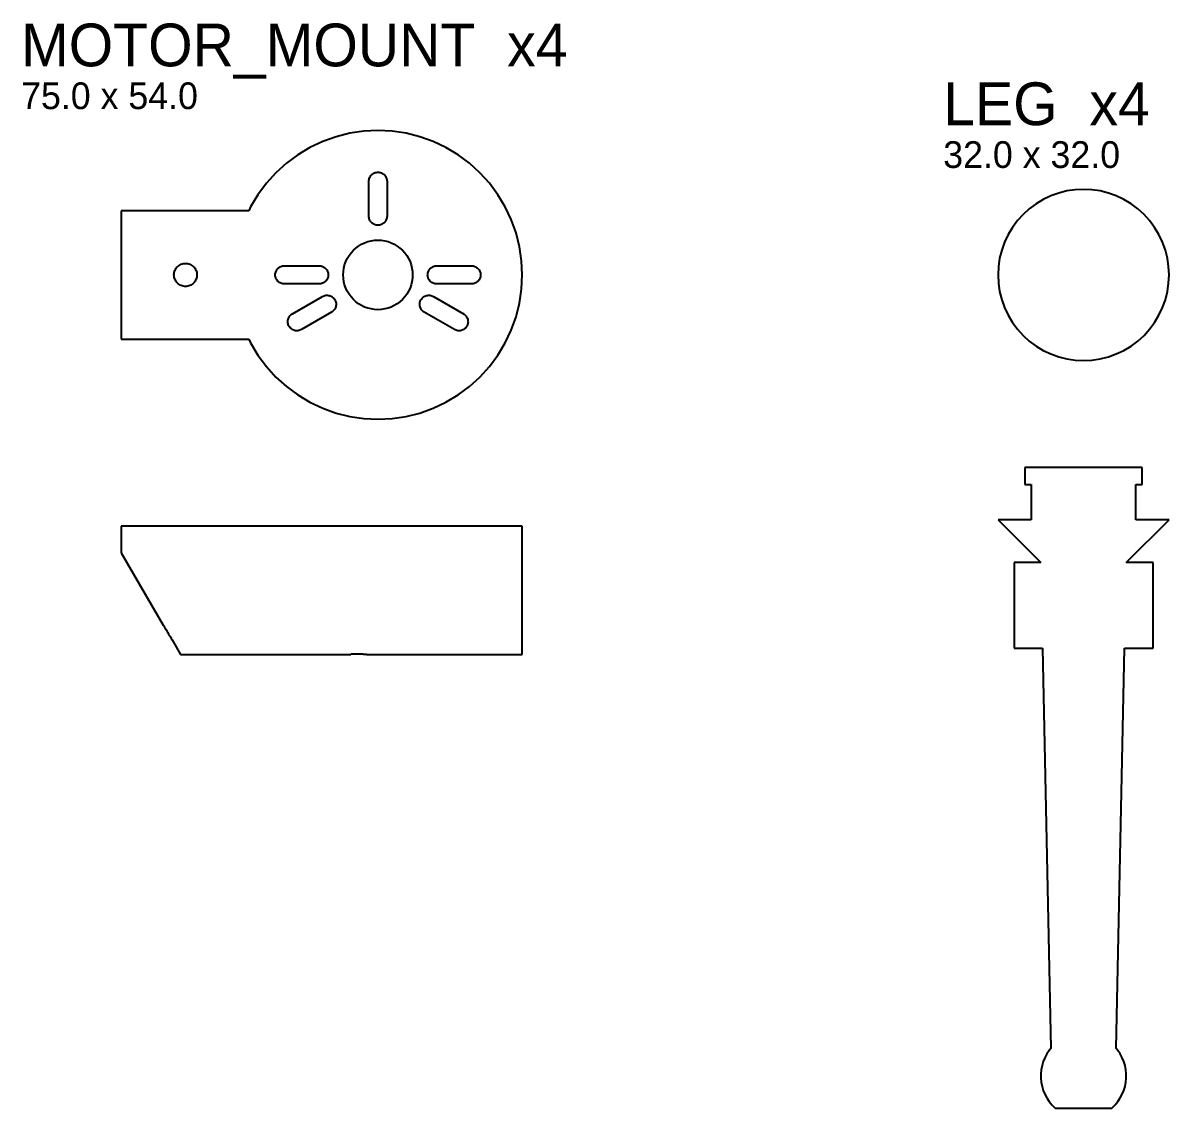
# Model space of a CAD drawing. Header units: millimetres. Extents: x -401 to 2363, y -354 to 1142.
# Drawn here: x 1724.4 to 1938.8, y 494.2 to 697.1 of the extents above; entities that cross this region are included whole.
import ezdxf

# ---------------------------------------------------------------- set-up
doc = ezdxf.new("R2010")
doc.units = ezdxf.units.MM
doc.layers.add('PARTS', color=7, linetype='Continuous')
doc.layers.add('TEXT', color=7, linetype='Continuous')

msp = doc.modelspace()

# ---------------------------------------------------------------- linework, layer by layer
at = {"layer": 'PARTS'}
for p, q in [((1782.96112, 675.8374), (1780.4664, 674.9447)), ((1785.53137, 676.4812), (1782.96112, 675.8374)), ((1788.15235, 676.87), (1785.53137, 676.4812)), ((1790.7988, 677), (1788.15235, 676.87)), ((1793.44525, 676.87), (1790.7988, 677)), ((1796.06623, 676.4812), (1793.44525, 676.87)), ((1798.63648, 675.8374), (1796.06623, 676.4812)), ((1801.1312, 674.9447), (1798.63648, 675.8374)), ((1778.0711, 673.8119), (1775.7984, 672.4497)), ((1780.4664, 674.9447), (1778.0711, 673.8119)), ((1803.5265, 673.8119), (1801.1312, 674.9447)), ((1805.7992, 672.4497), (1803.5265, 673.8119)), ((1775.7984, 672.4497), (1773.6702, 670.8713)), ((1807.9274, 670.8713), (1805.7992, 672.4497)), ((1771.7069, 669.0919), (1769.9275, 667.1286)), ((1773.6702, 670.8713), (1771.7069, 669.0919)), ((1789.85434, 668.9135), (1789.99744, 668.9993)), ((1789.99744, 668.9993), (1790.14824, 669.0706)), ((1790.14824, 669.0706), (1790.30533, 669.1268)), ((1790.30533, 669.1268), (1790.46715, 669.1673)), ((1790.46715, 669.1673), (1790.63217, 669.1918)), ((1790.63217, 669.1918), (1790.7988, 669.2)), ((1790.7988, 669.2), (1790.96543, 669.1918)), ((1790.96543, 669.1918), (1791.13045, 669.1673)), ((1791.13045, 669.1673), (1791.29227, 669.1268)), ((1791.29227, 669.1268), (1791.44936, 669.0706)), ((1791.44936, 669.0706), (1791.60016, 668.9993)), ((1791.60016, 668.9993), (1791.74326, 668.9135)), ((1809.8907, 669.0919), (1807.9274, 670.8713)), ((1811.6701, 667.1286), (1809.8907, 669.0919)), ((1769.9275, 667.1286), (1768.3491, 665.0004)), ((1789.0988, 667.5), (1789.107, 667.6666)), ((1789.0988, 661), (1789.0988, 667.5)), ((1789.107, 667.6666), (1789.13147, 667.8316)), ((1789.13147, 667.8316), (1789.17201, 667.9935)), ((1789.17201, 667.9935), (1789.22821, 668.1506)), ((1789.22821, 668.1506), (1789.29955, 668.3014)), ((1789.29955, 668.3014), (1789.3853, 668.4445)), ((1789.3853, 668.4445), (1789.48468, 668.5785)), ((1789.48468, 668.5785), (1789.59673, 668.7021)), ((1789.59673, 668.7021), (1789.72034, 668.8141)), ((1789.72034, 668.8141), (1789.85434, 668.9135)), ((1791.74326, 668.9135), (1791.87726, 668.8141)), ((1791.87726, 668.8141), (1792.00087, 668.7021)), ((1792.00087, 668.7021), (1792.11292, 668.5785)), ((1792.11292, 668.5785), (1792.2123, 668.4445)), ((1792.2123, 668.4445), (1792.29805, 668.3014)), ((1792.29805, 668.3014), (1792.36939, 668.1506)), ((1792.36939, 668.1506), (1792.42559, 667.9935)), ((1792.42559, 667.9935), (1792.46613, 667.8316)), ((1792.46613, 667.8316), (1792.4906, 667.6666)), ((1792.4906, 667.6666), (1792.4988, 667.5)), ((1792.4988, 667.5), (1792.4988, 661)), ((1813.2485, 665.0004), (1811.6701, 667.1286)), ((1768.3491, 665.0004), (1766.9869, 662.7277)), ((1814.6107, 662.7277), (1813.2485, 665.0004)), ((1916.67588, 664.7821), (1915.25646, 664.1107)), ((1918.15425, 665.311), (1916.67588, 664.7821)), ((1919.67736, 665.6926), (1918.15425, 665.311)), ((1921.23053, 665.9229), (1919.67736, 665.6926)), ((1922.7988, 666), (1921.23053, 665.9229)), ((1924.36707, 665.9229), (1922.7988, 666)), ((1925.92024, 665.6926), (1924.36707, 665.9229)), ((1927.44335, 665.311), (1925.92024, 665.6926)), ((1928.92172, 664.7821), (1927.44335, 665.311)), ((1930.34114, 664.1107), (1928.92172, 664.7821)), ((1766.9869, 662.7277), (1766.6427, 662)), ((1815.7435, 660.3324), (1814.6107, 662.7277)), ((1913.90969, 663.3035), (1912.6485, 662.3682)), ((1915.25646, 664.1107), (1913.90969, 663.3035)), ((1931.68791, 663.3035), (1930.34114, 664.1107)), ((1932.9491, 662.3682), (1931.68791, 663.3035)), ((1766.6427, 662), (1742.7988, 662)), ((1742.7988, 662), (1742.7988, 638)), ((1789.107, 660.8334), (1789.0988, 661)), ((1789.13147, 660.6683), (1789.107, 660.8334)), ((1789.17201, 660.5065), (1789.13147, 660.6683)), ((1789.22821, 660.3494), (1789.17201, 660.5065)), ((1792.42559, 660.5065), (1792.36939, 660.3494)), ((1792.46613, 660.6683), (1792.42559, 660.5065)), ((1792.4906, 660.8334), (1792.46613, 660.6683)), ((1792.4988, 661), (1792.4906, 660.8334)), ((1911.4851, 661.3137), (1910.4306, 660.1503)), ((1912.6485, 662.3682), (1911.4851, 661.3137)), ((1934.1125, 661.3137), (1932.9491, 662.3682)), ((1935.167, 660.1503), (1934.1125, 661.3137)), ((1789.29955, 660.1986), (1789.22821, 660.3494)), ((1789.3853, 660.0555), (1789.29955, 660.1986)), ((1789.48468, 659.92152), (1789.3853, 660.0555)), ((1789.59673, 659.79791), (1789.48468, 659.92152)), ((1789.72034, 659.68587), (1789.59673, 659.79791)), ((1789.85434, 659.58649), (1789.72034, 659.68587)), ((1789.99744, 659.50073), (1789.85434, 659.58649)), ((1790.14824, 659.4294), (1789.99744, 659.50073)), ((1790.30533, 659.3732), (1790.14824, 659.4294)), ((1790.46715, 659.33266), (1790.30533, 659.3732)), ((1790.63217, 659.30818), (1790.46715, 659.33266)), ((1790.7988, 659.29999), (1790.63217, 659.30818)), ((1790.96543, 659.30818), (1790.7988, 659.29999)), ((1791.13045, 659.33266), (1790.96543, 659.30818)), ((1791.29227, 659.3732), (1791.13045, 659.33266)), ((1791.44936, 659.4294), (1791.29227, 659.3732)), ((1791.60016, 659.50073), (1791.44936, 659.4294)), ((1791.74326, 659.58649), (1791.60016, 659.50073)), ((1791.87726, 659.68587), (1791.74326, 659.58649)), ((1792.00087, 659.79791), (1791.87726, 659.68587)), ((1792.11292, 659.92152), (1792.00087, 659.79791)), ((1792.2123, 660.0555), (1792.11292, 659.92152)), ((1792.29805, 660.1986), (1792.2123, 660.0555)), ((1792.36939, 660.3494), (1792.29805, 660.1986)), ((1816.6362, 657.83768), (1815.7435, 660.3324)), ((1909.4953, 658.88911), (1908.6881, 657.54234)), ((1910.4306, 660.1503), (1909.4953, 658.88911)), ((1936.1023, 658.88911), (1935.167, 660.1503)), ((1936.9095, 657.54234), (1936.1023, 658.88911)), ((1788.31136, 656.0052), (1788.91196, 656.22011)), ((1788.91196, 656.22011), (1789.53072, 656.37509)), ((1789.53072, 656.37509), (1790.1617, 656.46869)), ((1790.1617, 656.46869), (1790.7988, 656.5)), ((1790.7988, 656.5), (1791.4359, 656.46869)), ((1791.4359, 656.46869), (1792.06688, 656.37509)), ((1792.06688, 656.37509), (1792.68564, 656.22011)), ((1792.68564, 656.22011), (1793.28624, 656.0052)), ((1817.28, 655.26743), (1816.6362, 657.83768)), ((1908.0167, 656.12292), (1907.4878, 654.64455)), ((1908.6881, 657.54234), (1908.0167, 656.12292)), ((1937.5809, 656.12292), (1936.9095, 657.54234)), ((1938.1098, 654.64455), (1937.5809, 656.12292)), ((1785.39426, 653.61121), (1785.77423, 654.12355)), ((1785.77423, 654.12355), (1786.20261, 654.59619)), ((1786.20261, 654.59619), (1786.67525, 655.02457)), ((1786.67525, 655.02457), (1787.18759, 655.40454)), ((1787.18759, 655.40454), (1787.73473, 655.73248)), ((1787.73473, 655.73248), (1788.31136, 656.0052)), ((1793.28624, 656.0052), (1793.86287, 655.73248)), ((1793.86287, 655.73248), (1794.41001, 655.40454)), ((1794.41001, 655.40454), (1794.92235, 655.02457)), ((1794.92235, 655.02457), (1795.39499, 654.59619)), ((1795.39499, 654.59619), (1795.82337, 654.12355)), ((1795.82337, 654.12355), (1796.20334, 653.61121)), ((1817.6688, 652.64645), (1817.28, 655.26743)), ((1907.4878, 654.64455), (1907.1062, 653.12144)), ((1938.4914, 653.12144), (1938.1098, 654.64455)), ((1753.6043, 651.78766), (1753.7853, 651.89612)), ((1753.7853, 651.89612), (1753.976, 651.98633)), ((1753.976, 651.98633), (1754.1747, 652.05742)), ((1754.1747, 652.05742), (1754.3794, 652.10867)), ((1754.3794, 652.10867), (1754.5881, 652.13963)), ((1754.5881, 652.13963), (1754.7988, 652.14999)), ((1754.7988, 652.14999), (1755.0095, 652.13963)), ((1755.0095, 652.13963), (1755.2182, 652.10867)), ((1755.2182, 652.10867), (1755.4229, 652.05742)), ((1755.4229, 652.05742), (1755.6216, 651.98633)), ((1755.6216, 651.98633), (1755.8123, 651.89612)), ((1755.8123, 651.89612), (1755.9933, 651.78766)), ((1784.42371, 651.26808), (1784.57869, 651.88684)), ((1784.57869, 651.88684), (1784.7936, 652.48744)), ((1784.7936, 652.48744), (1785.06632, 653.06407)), ((1785.06632, 653.06407), (1785.39426, 653.61121)), ((1796.20334, 653.61121), (1796.53128, 653.06407)), ((1796.53128, 653.06407), (1796.804, 652.48744)), ((1796.804, 652.48744), (1797.01891, 651.88684)), ((1797.01891, 651.88684), (1797.17389, 651.26808)), ((1817.7988, 650), (1817.6688, 652.64645)), ((1907.1062, 653.12144), (1906.8759, 651.56827)), ((1938.7217, 651.56827), (1938.4914, 653.12144)), ((1752.6488, 650), (1752.6592, 650.21072)), ((1752.6592, 649.78928), (1752.6488, 650)), ((1752.6592, 650.21072), (1752.6901, 650.41943)), ((1752.6901, 649.58057), (1752.6592, 649.78928)), ((1752.6901, 650.41943), (1752.7414, 650.6241)), ((1752.7414, 650.6241), (1752.8125, 650.82277)), ((1752.8125, 650.82277), (1752.9027, 651.01349)), ((1752.9027, 651.01349), (1753.0111, 651.19447)), ((1753.0111, 651.19447), (1753.1368, 651.36394)), ((1753.1368, 651.36394), (1753.2785, 651.52028)), ((1753.2785, 651.52028), (1753.4349, 651.66197)), ((1753.4349, 651.66197), (1753.6043, 651.78766)), ((1755.9933, 651.78766), (1756.1628, 651.66197)), ((1756.1628, 651.66197), (1756.3191, 651.52028)), ((1756.3191, 651.52028), (1756.4608, 651.36394)), ((1756.4608, 651.36394), (1756.5865, 651.19447)), ((1756.5865, 651.19447), (1756.6949, 651.01349)), ((1756.6949, 651.01349), (1756.7851, 650.82277)), ((1756.7851, 650.82277), (1756.8562, 650.6241)), ((1756.8562, 650.6241), (1756.9075, 650.41943)), ((1756.9075, 650.41943), (1756.9384, 650.21072)), ((1756.9384, 649.78928), (1756.9075, 649.58057)), ((1756.9384, 650.21072), (1756.9488, 650)), ((1756.9488, 650), (1756.9384, 649.78928)), ((1771.5988, 650), (1771.607, 650.16663)), ((1771.607, 649.83337), (1771.5988, 650)), ((1771.607, 650.16663), (1771.6315, 650.33165)), ((1771.6315, 649.66835), (1771.607, 649.83337)), ((1771.6315, 650.33165), (1771.672, 650.49347)), ((1771.672, 649.50653), (1771.6315, 649.66835)), ((1771.672, 650.49347), (1771.7282, 650.65056)), ((1771.7282, 650.65056), (1771.7995, 650.80136)), ((1771.7995, 650.80136), (1771.8853, 650.94446)), ((1771.8853, 650.94446), (1771.9847, 651.07846)), ((1771.9847, 651.07846), (1772.0967, 651.20207)), ((1772.0967, 651.20207), (1772.2203, 651.31412)), ((1772.2203, 651.31412), (1772.3543, 651.4135)), ((1772.3543, 651.4135), (1772.4974, 651.49925)), ((1772.4974, 651.49925), (1772.6482, 651.57059)), ((1772.6482, 651.57059), (1772.8053, 651.62679)), ((1772.8053, 651.62679), (1772.9672, 651.66733)), ((1772.9672, 651.66733), (1773.1322, 651.6918)), ((1773.1322, 651.6918), (1773.2988, 651.7)), ((1773.2988, 651.7), (1779.7988, 651.7)), ((1779.7988, 651.7), (1779.9654, 651.6918)), ((1779.9654, 651.6918), (1780.1305, 651.66733)), ((1780.1305, 651.66733), (1780.2923, 651.62679)), ((1780.2923, 651.62679), (1780.4494, 651.57059)), ((1780.4494, 651.57059), (1780.6002, 651.49925)), ((1780.6002, 651.49925), (1780.7433, 651.4135)), ((1780.7433, 651.4135), (1780.87728, 651.31412)), ((1780.87728, 651.31412), (1781.00089, 651.20207)), ((1781.00089, 651.20207), (1781.11293, 651.07846)), ((1781.11293, 651.07846), (1781.21231, 650.94446)), ((1781.21231, 650.94446), (1781.29807, 650.80136)), ((1781.29807, 650.80136), (1781.3694, 650.65056)), ((1781.3694, 650.65056), (1781.4256, 650.49347)), ((1781.4256, 650.49347), (1781.46614, 650.33165)), ((1781.46614, 649.66835), (1781.4256, 649.50653)), ((1781.46614, 650.33165), (1781.49062, 650.16663)), ((1781.49062, 649.83337), (1781.46614, 649.66835)), ((1781.49062, 650.16663), (1781.49881, 650)), ((1781.49881, 650), (1781.49062, 649.83337)), ((1784.2988, 650), (1784.33011, 650.6371)), ((1784.33011, 649.3629), (1784.2988, 650)), ((1784.33011, 650.6371), (1784.42371, 651.26808)), ((1797.17389, 651.26808), (1797.26749, 650.6371)), ((1797.26749, 650.6371), (1797.2988, 650)), ((1797.2988, 650), (1797.26749, 649.3629)), ((1800.09879, 650), (1800.10698, 650.16663)), ((1800.10698, 649.83337), (1800.09879, 650)), ((1800.10698, 650.16663), (1800.13146, 650.33165)), ((1800.13146, 649.66835), (1800.10698, 649.83337)), ((1800.13146, 650.33165), (1800.172, 650.49347)), ((1800.172, 649.50653), (1800.13146, 649.66835)), ((1800.172, 650.49347), (1800.2282, 650.65056)), ((1800.2282, 650.65056), (1800.29953, 650.80136)), ((1800.29953, 650.80136), (1800.38529, 650.94446)), ((1800.38529, 650.94446), (1800.48467, 651.07846)), ((1800.48467, 651.07846), (1800.59671, 651.20207)), ((1800.59671, 651.20207), (1800.72032, 651.31412)), ((1800.72032, 651.31412), (1800.8543, 651.4135)), ((1800.8543, 651.4135), (1800.9974, 651.49925)), ((1800.9974, 651.49925), (1801.1482, 651.57059)), ((1801.1482, 651.57059), (1801.3053, 651.62679)), ((1801.3053, 651.62679), (1801.4671, 651.66733)), ((1801.4671, 651.66733), (1801.6322, 651.6918)), ((1801.6322, 651.6918), (1801.7988, 651.7)), ((1801.7988, 651.7), (1808.2988, 651.7)), ((1808.2988, 651.7), (1808.4654, 651.6918)), ((1808.4654, 651.6918), (1808.6304, 651.66733)), ((1808.6304, 651.66733), (1808.7923, 651.62679)), ((1808.7923, 651.62679), (1808.9494, 651.57059)), ((1808.9494, 651.57059), (1809.1002, 651.49925)), ((1809.1002, 651.49925), (1809.2433, 651.4135)), ((1809.2433, 651.4135), (1809.3773, 651.31412)), ((1809.3773, 651.31412), (1809.5009, 651.20207)), ((1809.5009, 651.20207), (1809.6129, 651.07846)), ((1809.6129, 651.07846), (1809.7123, 650.94446)), ((1809.7123, 650.94446), (1809.7981, 650.80136)), ((1809.7981, 650.80136), (1809.8694, 650.65056)), ((1809.8694, 650.65056), (1809.9256, 650.49347)), ((1809.9256, 650.49347), (1809.9661, 650.33165)), ((1809.9661, 649.66835), (1809.9256, 649.50653)), ((1809.9661, 650.33165), (1809.9906, 650.16663)), ((1809.9906, 649.83337), (1809.9661, 649.66835)), ((1809.9906, 650.16663), (1809.9988, 650)), ((1809.9988, 650), (1809.9906, 649.83337)), ((1817.6688, 647.35355), (1817.7988, 650)), ((1906.8759, 651.56827), (1906.7988, 650)), ((1906.7988, 650), (1906.8759, 648.43173)), ((1938.7988, 650), (1938.7217, 651.56827)), ((1938.7217, 648.43173), (1938.7988, 650)), ((1752.7414, 649.3759), (1752.6901, 649.58057)), ((1752.8125, 649.17723), (1752.7414, 649.3759)), ((1752.9027, 648.98651), (1752.8125, 649.17723)), ((1753.0111, 648.80553), (1752.9027, 648.98651)), ((1753.1368, 648.63606), (1753.0111, 648.80553)), ((1753.2785, 648.47972), (1753.1368, 648.63606)), ((1753.4349, 648.33803), (1753.2785, 648.47972)), ((1753.6043, 648.21234), (1753.4349, 648.33803)), ((1753.7853, 648.10388), (1753.6043, 648.21234)), ((1753.976, 648.01367), (1753.7853, 648.10388)), ((1754.1747, 647.94258), (1753.976, 648.01367)), ((1754.3794, 647.89133), (1754.1747, 647.94258)), ((1754.5881, 647.86037), (1754.3794, 647.89133)), ((1754.7988, 647.85001), (1754.5881, 647.86037)), ((1755.0095, 647.86037), (1754.7988, 647.85001)), ((1755.2182, 647.89133), (1755.0095, 647.86037)), ((1755.4229, 647.94258), (1755.2182, 647.89133)), ((1755.6216, 648.01367), (1755.4229, 647.94258)), ((1755.8123, 648.10388), (1755.6216, 648.01367)), ((1755.9933, 648.21234), (1755.8123, 648.10388)), ((1756.1628, 648.33803), (1755.9933, 648.21234)), ((1756.3191, 648.47972), (1756.1628, 648.33803)), ((1756.4608, 648.63606), (1756.3191, 648.47972)), ((1756.5865, 648.80553), (1756.4608, 648.63606)), ((1756.6949, 648.98651), (1756.5865, 648.80553)), ((1756.7851, 649.17723), (1756.6949, 648.98651)), ((1756.8562, 649.3759), (1756.7851, 649.17723)), ((1756.9075, 649.58057), (1756.8562, 649.3759)), ((1771.7282, 649.34944), (1771.672, 649.50653)), ((1771.7995, 649.19864), (1771.7282, 649.34944)), ((1771.8853, 649.05554), (1771.7995, 649.19864)), ((1771.9847, 648.92154), (1771.8853, 649.05554)), ((1772.0967, 648.79793), (1771.9847, 648.92154)), ((1772.2203, 648.68588), (1772.0967, 648.79793)), ((1772.3543, 648.5865), (1772.2203, 648.68588)), ((1772.4974, 648.50075), (1772.3543, 648.5865)), ((1772.6482, 648.42941), (1772.4974, 648.50075)), ((1772.8053, 648.37321), (1772.6482, 648.42941)), ((1772.9672, 648.33267), (1772.8053, 648.37321)), ((1773.1322, 648.3082), (1772.9672, 648.33267)), ((1773.2988, 648.3), (1773.1322, 648.3082)), ((1779.7988, 648.3), (1773.2988, 648.3)), ((1779.9654, 648.3082), (1779.7988, 648.3)), ((1780.1305, 648.33267), (1779.9654, 648.3082)), ((1780.2923, 648.37321), (1780.1305, 648.33267)), ((1780.4494, 648.42941), (1780.2923, 648.37321)), ((1780.6002, 648.50075), (1780.4494, 648.42941)), ((1780.7433, 648.5865), (1780.6002, 648.50075)), ((1780.87728, 648.68588), (1780.7433, 648.5865)), ((1781.00089, 648.79793), (1780.87728, 648.68588)), ((1781.11293, 648.92154), (1781.00089, 648.79793)), ((1781.21231, 649.05554), (1781.11293, 648.92154)), ((1781.29807, 649.19864), (1781.21231, 649.05554)), ((1781.3694, 649.34944), (1781.29807, 649.19864)), ((1781.4256, 649.50653), (1781.3694, 649.34944)), ((1784.42371, 648.73192), (1784.33011, 649.3629)), ((1784.57869, 648.11316), (1784.42371, 648.73192)), ((1784.7936, 647.51256), (1784.57869, 648.11316)), ((1785.06632, 646.93593), (1784.7936, 647.51256)), ((1796.804, 647.51256), (1796.53128, 646.93593)), ((1797.01891, 648.11316), (1796.804, 647.51256)), ((1797.17389, 648.73192), (1797.01891, 648.11316)), ((1797.26749, 649.3629), (1797.17389, 648.73192)), ((1800.2282, 649.34944), (1800.172, 649.50653)), ((1800.29953, 649.19864), (1800.2282, 649.34944)), ((1800.38529, 649.05554), (1800.29953, 649.19864)), ((1800.48467, 648.92154), (1800.38529, 649.05554)), ((1800.59671, 648.79793), (1800.48467, 648.92154)), ((1800.72032, 648.68588), (1800.59671, 648.79793)), ((1800.8543, 648.5865), (1800.72032, 648.68588)), ((1800.9974, 648.50075), (1800.8543, 648.5865)), ((1801.1482, 648.42941), (1800.9974, 648.50075)), ((1801.3053, 648.37321), (1801.1482, 648.42941)), ((1801.4671, 648.33267), (1801.3053, 648.37321)), ((1801.6322, 648.3082), (1801.4671, 648.33267)), ((1801.7988, 648.3), (1801.6322, 648.3082)), ((1808.2988, 648.3), (1801.7988, 648.3)), ((1808.4654, 648.3082), (1808.2988, 648.3)), ((1808.6304, 648.33267), (1808.4654, 648.3082)), ((1808.7923, 648.37321), (1808.6304, 648.33267)), ((1808.9494, 648.42941), (1808.7923, 648.37321)), ((1809.1002, 648.50075), (1808.9494, 648.42941)), ((1809.2433, 648.5865), (1809.1002, 648.50075)), ((1809.3773, 648.68588), (1809.2433, 648.5865)), ((1809.5009, 648.79793), (1809.3773, 648.68588)), ((1809.6129, 648.92154), (1809.5009, 648.79793)), ((1809.7123, 649.05554), (1809.6129, 648.92154)), ((1809.7981, 649.19864), (1809.7123, 649.05554)), ((1809.8694, 649.34944), (1809.7981, 649.19864)), ((1809.9256, 649.50653), (1809.8694, 649.34944)), ((1906.8759, 648.43173), (1907.1062, 646.87856)), ((1938.4914, 646.87856), (1938.7217, 648.43173)), ((1774.7934, 642.72224), (1780.4225, 645.97224)), ((1780.4225, 645.97224), (1780.5709, 646.04848)), ((1780.5709, 646.04848), (1780.7261, 646.10979)), ((1780.7261, 646.10979), (1780.88649, 646.15559)), ((1780.88649, 646.15559), (1781.05063, 646.18547)), ((1781.05063, 646.18547), (1781.21691, 646.1991)), ((1781.21691, 646.1991), (1781.38372, 646.19637)), ((1781.38372, 646.19637), (1781.54946, 646.17731)), ((1781.54946, 646.17731), (1781.71253, 646.14207)), ((1781.71253, 646.14207), (1781.87136, 646.09105)), ((1781.87136, 646.09105), (1782.02442, 646.02469)), ((1782.02442, 646.02469), (1782.17024, 645.94365)), ((1782.17024, 645.94365), (1782.30742, 645.84871)), ((1782.30742, 645.84871), (1782.43463, 645.74078)), ((1782.43463, 645.74078), (1782.55066, 645.6209)), ((1782.55066, 645.6209), (1782.65436, 645.49022)), ((1782.65436, 645.49022), (1782.74477, 645.35001)), ((1785.39426, 646.38879), (1785.06632, 646.93593)), ((1785.77423, 645.87645), (1785.39426, 646.38879)), ((1786.20261, 645.40381), (1785.77423, 645.87645)), ((1786.67525, 644.97543), (1786.20261, 645.40381)), ((1795.39499, 645.40381), (1794.92235, 644.97543)), ((1795.82337, 645.87645), (1795.39499, 645.40381)), ((1796.20334, 646.38879), (1795.82337, 645.87645)), ((1796.53128, 646.93593), (1796.20334, 646.38879)), ((1798.85283, 645.35001), (1798.94324, 645.49022)), ((1798.94324, 645.49022), (1799.04694, 645.6209)), ((1799.04694, 645.6209), (1799.16297, 645.74078)), ((1799.16297, 645.74078), (1799.29018, 645.84871)), ((1799.29018, 645.84871), (1799.42736, 645.94365)), ((1799.42736, 645.94365), (1799.57318, 646.02469)), ((1799.57318, 646.02469), (1799.72624, 646.09105)), ((1799.72624, 646.09105), (1799.88507, 646.14207)), ((1799.88507, 646.14207), (1800.04814, 646.17731)), ((1800.04814, 646.17731), (1800.21388, 646.19637)), ((1800.21388, 646.19637), (1800.38069, 646.1991)), ((1800.38069, 646.1991), (1800.54697, 646.18547)), ((1800.54697, 646.18547), (1800.71111, 646.15559)), ((1800.71111, 646.15559), (1800.8715, 646.10979)), ((1800.8715, 646.10979), (1801.0267, 646.04848)), ((1801.0267, 646.04848), (1801.1751, 645.97224)), ((1801.1751, 645.97224), (1806.8042, 642.72224)), ((1817.28, 644.73257), (1817.6688, 647.35355)), ((1907.1062, 646.87856), (1907.4878, 645.35545)), ((1938.1098, 645.35545), (1938.4914, 646.87856)), ((1782.39342, 643.22188), (1782.26274, 643.11816)), ((1782.51329, 643.33791), (1782.39342, 643.22188)), ((1782.62123, 643.46512), (1782.51329, 643.33791)), ((1782.71617, 643.60229), (1782.62123, 643.46512)), ((1782.79721, 643.74812), (1782.71617, 643.60229)), ((1782.74477, 645.35001), (1782.821, 645.20161)), ((1782.86357, 643.90118), (1782.79721, 643.74812)), ((1782.821, 645.20161), (1782.88231, 645.04645)), ((1782.9146, 644.06001), (1782.86357, 643.90118)), ((1782.88231, 645.04645), (1782.92812, 644.88603)), ((1782.94982, 644.22308), (1782.9146, 644.06001)), ((1782.92812, 644.88603), (1782.95798, 644.72191)), ((1782.96889, 644.38882), (1782.94982, 644.22308)), ((1782.95798, 644.72191), (1782.97162, 644.55563)), ((1782.97162, 644.55563), (1782.96889, 644.38882)), ((1787.18759, 644.59546), (1786.67525, 644.97543)), ((1787.73473, 644.26752), (1787.18759, 644.59546)), ((1788.31136, 643.9948), (1787.73473, 644.26752)), ((1788.91196, 643.77989), (1788.31136, 643.9948)), ((1789.53072, 643.62491), (1788.91196, 643.77989)), ((1790.1617, 643.53131), (1789.53072, 643.62491)), ((1790.7988, 643.5), (1790.1617, 643.53131)), ((1791.4359, 643.53131), (1790.7988, 643.5)), ((1792.06688, 643.62491), (1791.4359, 643.53131)), ((1792.68564, 643.77989), (1792.06688, 643.62491)), ((1793.28624, 643.9948), (1792.68564, 643.77989)), ((1793.86287, 644.26752), (1793.28624, 643.9948)), ((1794.41001, 644.59546), (1793.86287, 644.26752)), ((1794.92235, 644.97543), (1794.41001, 644.59546)), ((1798.62598, 644.55563), (1798.63962, 644.72191)), ((1798.62871, 644.38882), (1798.62598, 644.55563)), ((1798.64778, 644.22308), (1798.62871, 644.38882)), ((1798.63962, 644.72191), (1798.66948, 644.88603)), ((1798.683, 644.06001), (1798.64778, 644.22308)), ((1798.66948, 644.88603), (1798.71529, 645.04645)), ((1798.73403, 643.90118), (1798.683, 644.06001)), ((1798.71529, 645.04645), (1798.7766, 645.20161)), ((1798.80039, 643.74812), (1798.73403, 643.90118)), ((1798.7766, 645.20161), (1798.85283, 645.35001)), ((1798.88143, 643.60229), (1798.80039, 643.74812)), ((1798.97637, 643.46512), (1798.88143, 643.60229)), ((1799.08431, 643.33791), (1798.97637, 643.46512)), ((1799.20418, 643.22188), (1799.08431, 643.33791)), ((1799.33486, 643.11816), (1799.20418, 643.22188)), ((1816.6362, 642.16232), (1817.28, 644.73257)), ((1907.4878, 645.35545), (1908.0167, 643.87708)), ((1908.0167, 643.87708), (1908.6881, 642.45766)), ((1936.9095, 642.45766), (1937.5809, 643.87708)), ((1937.5809, 643.87708), (1938.1098, 645.35545)), ((1773.9443, 641.19438), (1773.947, 641.36119)), ((1773.9579, 641.02811), (1773.9443, 641.19438)), ((1773.947, 641.36119), (1773.9661, 641.52693)), ((1773.9661, 641.52693), (1774.0013, 641.69)), ((1774.0013, 641.69), (1774.0523, 641.84883)), ((1774.0523, 641.84883), (1774.1187, 642.00189)), ((1774.1187, 642.00189), (1774.1997, 642.14772)), ((1774.1997, 642.14772), (1774.2947, 642.2849)), ((1774.2947, 642.2849), (1774.4026, 642.41211)), ((1774.4026, 642.41211), (1774.5225, 642.52814)), ((1774.5225, 642.52814), (1774.6532, 642.63185)), ((1774.6532, 642.63185), (1774.7934, 642.72224)), ((1782.12253, 643.02777), (1776.4934, 639.7778)), ((1782.26274, 643.11816), (1782.12253, 643.02777)), ((1799.47507, 643.02777), (1799.33486, 643.11816)), ((1805.1042, 639.7778), (1799.47507, 643.02777)), ((1806.8042, 642.72224), (1806.9444, 642.63185)), ((1806.9444, 642.63185), (1807.0751, 642.52814)), ((1807.0751, 642.52814), (1807.195, 642.41211)), ((1807.195, 642.41211), (1807.3029, 642.2849)), ((1807.3029, 642.2849), (1807.3979, 642.14772)), ((1807.3979, 642.14772), (1807.4789, 642.00189)), ((1807.4789, 642.00189), (1807.5453, 641.84883)), ((1807.5453, 641.84883), (1807.5963, 641.69)), ((1807.5963, 641.69), (1807.6315, 641.52693)), ((1807.6315, 641.52693), (1807.6506, 641.36119)), ((1807.6533, 641.19438), (1807.6397, 641.02811)), ((1807.6506, 641.36119), (1807.6533, 641.19438)), ((1815.7435, 639.6676), (1816.6362, 642.16232)), ((1908.6881, 642.45766), (1909.4953, 641.11089)), ((1909.4953, 641.11089), (1910.4306, 639.8497)), ((1935.167, 639.8497), (1936.1023, 641.11089)), ((1936.1023, 641.11089), (1936.9095, 642.45766)), ((1773.9878, 640.86398), (1773.9579, 641.02811)), ((1774.0336, 640.70357), (1773.9878, 640.86398)), ((1774.0949, 640.5484), (1774.0336, 640.70357)), ((1774.1711, 640.40001), (1774.0949, 640.5484)), ((1774.2615, 640.2598), (1774.1711, 640.40001)), ((1774.3652, 640.12912), (1774.2615, 640.2598)), ((1774.4812, 640.00923), (1774.3652, 640.12912)), ((1774.6085, 639.9013), (1774.4812, 640.00923)), ((1774.7457, 639.8064), (1774.6085, 639.9013)), ((1774.8915, 639.7253), (1774.7457, 639.8064)), ((1775.0445, 639.659), (1774.8915, 639.7253)), ((1775.2034, 639.6079), (1775.0445, 639.659)), ((1775.3664, 639.5727), (1775.2034, 639.6079)), ((1775.5322, 639.5536), (1775.3664, 639.5727)), ((1775.699, 639.5509), (1775.5322, 639.5536)), ((1775.8653, 639.5645), (1775.699, 639.5509)), ((1776.0294, 639.5944), (1775.8653, 639.5645)), ((1776.1898, 639.6402), (1776.0294, 639.5944)), ((1776.345, 639.7015), (1776.1898, 639.6402)), ((1776.4934, 639.7778), (1776.345, 639.7015)), ((1805.2526, 639.7015), (1805.1042, 639.7778)), ((1805.4078, 639.6402), (1805.2526, 639.7015)), ((1805.5682, 639.5944), (1805.4078, 639.6402)), ((1805.7323, 639.5645), (1805.5682, 639.5944)), ((1805.8986, 639.5509), (1805.7323, 639.5645)), ((1806.0654, 639.5536), (1805.8986, 639.5509)), ((1806.2312, 639.5727), (1806.0654, 639.5536)), ((1806.3942, 639.6079), (1806.2312, 639.5727)), ((1806.5531, 639.659), (1806.3942, 639.6079)), ((1806.7061, 639.7253), (1806.5531, 639.659)), ((1806.8519, 639.8064), (1806.7061, 639.7253)), ((1806.9891, 639.9013), (1806.8519, 639.8064)), ((1807.1164, 640.00923), (1806.9891, 639.9013)), ((1807.2324, 640.12912), (1807.1164, 640.00923)), ((1807.3361, 640.2598), (1807.2324, 640.12912)), ((1807.4265, 640.40001), (1807.3361, 640.2598)), ((1807.5027, 640.5484), (1807.4265, 640.40001)), ((1807.564, 640.70357), (1807.5027, 640.5484)), ((1807.6098, 640.86398), (1807.564, 640.70357)), ((1807.6397, 641.02811), (1807.6098, 640.86398)), ((1814.6107, 637.2723), (1815.7435, 639.6676)), ((1910.4306, 639.8497), (1911.4851, 638.6863)), ((1934.1125, 638.6863), (1935.167, 639.8497)), ((1742.7988, 638), (1766.6427, 638)), ((1766.6427, 638), (1766.9869, 637.2723)), ((1766.9869, 637.2723), (1768.3491, 634.9996)), ((1813.2485, 634.9996), (1814.6107, 637.2723)), ((1911.4851, 638.6863), (1912.6485, 637.6318)), ((1912.6485, 637.6318), (1913.90969, 636.6965)), ((1931.68791, 636.6965), (1932.9491, 637.6318)), ((1932.9491, 637.6318), (1934.1125, 638.6863)), ((1768.3491, 634.9996), (1769.9275, 632.8714)), ((1811.6701, 632.8714), (1813.2485, 634.9996)), ((1913.90969, 636.6965), (1915.25646, 635.8893)), ((1915.25646, 635.8893), (1916.67588, 635.2179)), ((1916.67588, 635.2179), (1918.15425, 634.689)), ((1918.15425, 634.689), (1919.67736, 634.3074)), ((1925.92024, 634.3074), (1927.44335, 634.689)), ((1927.44335, 634.689), (1928.92172, 635.2179)), ((1928.92172, 635.2179), (1930.34114, 635.8893)), ((1930.34114, 635.8893), (1931.68791, 636.6965)), ((1769.9275, 632.8714), (1771.7069, 630.9081)), ((1809.8907, 630.9081), (1811.6701, 632.8714)), ((1919.67736, 634.3074), (1921.23053, 634.0771)), ((1921.23053, 634.0771), (1922.7988, 634)), ((1922.7988, 634), (1924.36707, 634.0771)), ((1924.36707, 634.0771), (1925.92024, 634.3074)), ((1771.7069, 630.9081), (1773.6702, 629.1287)), ((1807.9274, 629.1287), (1809.8907, 630.9081)), ((1773.6702, 629.1287), (1775.7984, 627.5503)), ((1805.7992, 627.5503), (1807.9274, 629.1287)), ((1775.7984, 627.5503), (1778.0711, 626.1881)), ((1778.0711, 626.1881), (1780.4664, 625.0553)), ((1801.1312, 625.0553), (1803.5265, 626.1881)), ((1803.5265, 626.1881), (1805.7992, 627.5503)), ((1780.4664, 625.0553), (1782.96112, 624.1626)), ((1782.96112, 624.1626), (1785.53137, 623.5188)), ((1796.06623, 623.5188), (1798.63648, 624.1626)), ((1798.63648, 624.1626), (1801.1312, 625.0553)), ((1785.53137, 623.5188), (1788.15235, 623.13)), ((1788.15235, 623.13), (1790.7988, 623)), ((1790.7988, 623), (1793.44525, 623.13)), ((1793.44525, 623.13), (1796.06623, 623.5188)), ((1933.7589, 614), (1911.8387, 614)), ((1911.8387, 614), (1911.8387, 610.8)), ((1933.7589, 610.8), (1933.7589, 614)), ((1911.8387, 610.8), (1912.99881, 610.8)), ((1912.99881, 610.8), (1912.99881, 604.2)), ((1932.59879, 604.2), (1932.59879, 610.8)), ((1932.59879, 610.8), (1933.7589, 610.8)), ((1817.7988, 603), (1742.7988, 603)), ((1742.7988, 603), (1742.7988, 598)), ((1817.7988, 579), (1817.7988, 603)), ((1912.99881, 604.2), (1906.7988, 604.2)), ((1906.7988, 604.2), (1914.7988, 596.2)), ((1930.7988, 596.2), (1938.7988, 604.2)), ((1938.7988, 604.2), (1932.59879, 604.2)), ((1742.7988, 598), (1750.5988, 584.52727)), ((1914.7988, 596.2), (1909.7988, 596.2)), ((1909.7988, 596.2), (1909.7988, 580.2)), ((1935.7988, 596.2), (1930.7988, 596.2)), ((1935.7988, 580.2), (1935.7988, 596.2)), ((1750.5988, 584.52727), (1750.607, 584.52727)), ((1750.607, 584.52727), (1750.6315, 584.49899)), ((1750.6315, 584.49899), (1750.672, 584.4427)), ((1750.672, 584.4427), (1750.7282, 584.35895)), ((1750.7282, 584.35895), (1750.7995, 584.24855)), ((1750.7995, 584.24855), (1750.8853, 584.11255)), ((1750.8853, 584.11255), (1750.9847, 583.95226)), ((1750.9847, 583.95226), (1751.0967, 583.76923)), ((1751.0967, 583.76923), (1751.2203, 583.56522)), ((1751.2203, 583.56522), (1751.3543, 583.34219)), ((1751.3543, 583.34219), (1751.4974, 583.10231)), ((1751.4974, 583.10231), (1751.6482, 582.84787)), ((1751.6482, 582.84787), (1751.8053, 582.58133)), ((1751.8053, 582.58133), (1751.9672, 582.30524)), ((1751.9672, 582.30524), (1752.1322, 582.02228)), ((1752.1322, 582.02228), (1752.2988, 581.73515)), ((1752.2988, 581.73515), (1752.5384, 581.32129)), ((1752.5384, 581.32129), (1753.8954, 579)), ((1753.8954, 579), (1785.7022, 579)), ((1785.7022, 579), (1785.7814, 579.13547)), ((1785.7814, 579.13547), (1787.2988, 579.13547)), ((1787.2988, 579.13547), (1787.4654, 579.13426)), ((1787.4654, 579.13426), (1787.6304, 579.13063)), ((1787.6304, 579.13063), (1787.7923, 579.12462)), ((1787.7923, 579.12462), (1787.9494, 579.11627)), ((1787.9494, 579.11627), (1788.1002, 579.1057)), ((1788.1002, 579.1057), (1788.2433, 579.09297)), ((1788.2433, 579.09297), (1788.3773, 579.07823)), ((1788.3773, 579.07823), (1788.5009, 579.06161)), ((1788.5009, 579.06161), (1788.5243, 579.05777)), ((1788.5243, 579.05777), (1788.6129, 579.05298)), ((1788.6129, 579.05298), (1788.7123, 579.04639)), ((1788.7123, 579.04639), (1788.7981, 579.03937)), ((1788.7981, 579.03937), (1788.8694, 579.03195)), ((1788.8694, 579.03195), (1788.9256, 579.02423)), ((1788.9256, 579.02423), (1788.9661, 579.01628)), ((1788.9661, 579.01628), (1788.9906, 579.00818)), ((1788.9906, 579.00818), (1788.9988, 579)), ((1788.9988, 579), (1817.7988, 579)), ((1909.7988, 580.2), (1915.13214, 580.2)), ((1915.13214, 580.2), (1916.69144, 505.3534)), ((1928.90616, 505.3534), (1930.46546, 580.2)), ((1930.46546, 580.2), (1935.7988, 580.2)), ((1915.93698, 504.3128), (1915.5669, 503.62044)), ((1916.37314, 504.9656), (1915.93698, 504.3128)), ((1916.69144, 505.3534), (1916.37314, 504.9656)), ((1929.22446, 504.9656), (1928.90616, 505.3534)), ((1929.66062, 504.3128), (1929.22446, 504.9656)), ((1930.0307, 503.62044), (1929.66062, 504.3128)), ((1915.03856, 502.14383), (1914.88539, 501.37384)), ((1915.26645, 502.89511), (1915.03856, 502.14383)), ((1915.5669, 503.62044), (1915.26645, 502.89511)), ((1930.33115, 502.89511), (1930.0307, 503.62044)), ((1930.55904, 502.14383), (1930.33115, 502.89511)), ((1930.71221, 501.37384), (1930.55904, 502.14383)), ((1914.88539, 501.37384), (1914.80844, 500.59253)), ((1914.80844, 500.59253), (1914.80844, 499.80745)), ((1914.80844, 499.80745), (1914.88539, 499.02616)), ((1930.78916, 500.59253), (1930.71221, 501.37384)), ((1930.71221, 499.02616), (1930.78916, 499.80745)), ((1930.78916, 499.80745), (1930.78916, 500.59253)), ((1914.88539, 499.02616), (1915.03856, 498.25615)), ((1915.03856, 498.25615), (1915.26645, 497.50487)), ((1915.26645, 497.50487), (1915.5669, 496.77956)), ((1930.0307, 496.77956), (1930.33115, 497.50487)), ((1930.33115, 497.50487), (1930.55904, 498.25615)), ((1930.55904, 498.25615), (1930.71221, 499.02616)), ((1915.5669, 496.77956), (1915.93698, 496.08718)), ((1915.93698, 496.08718), (1916.37314, 495.43441)), ((1916.37314, 495.43441), (1916.8712, 494.82752)), ((1928.7264, 494.82752), (1929.22446, 495.43441)), ((1929.22446, 495.43441), (1929.66062, 496.08718)), ((1929.66062, 496.08718), (1930.0307, 496.77956)), ((1916.8712, 494.82752), (1917.42633, 494.27239)), ((1917.42633, 494.27239), (1917.51454, 494.2)), ((1917.51454, 494.2), (1928.08306, 494.2)), ((1928.08306, 494.2), (1928.17127, 494.27239)), ((1928.17127, 494.27239), (1928.7264, 494.82752))]:
    msp.add_line(p, q, dxfattribs=at)

# ---------------------------------------------------------------- texts
at = {"layer": 'TEXT'}
for s, height, p in [('MOTOR_MOUNT  x4', 8, (1724.0488, 689)), ('LEG  x4', 8, (1896.5488, 678)), ('75.0 x 54.0', 5, (1724.0488, 681)), ('32.0 x 32.0', 5, (1896.5488, 670))]:
    msp.add_text(s, height=height, dxfattribs=at).set_placement(p)

doc.saveas('drawing.dxf')
